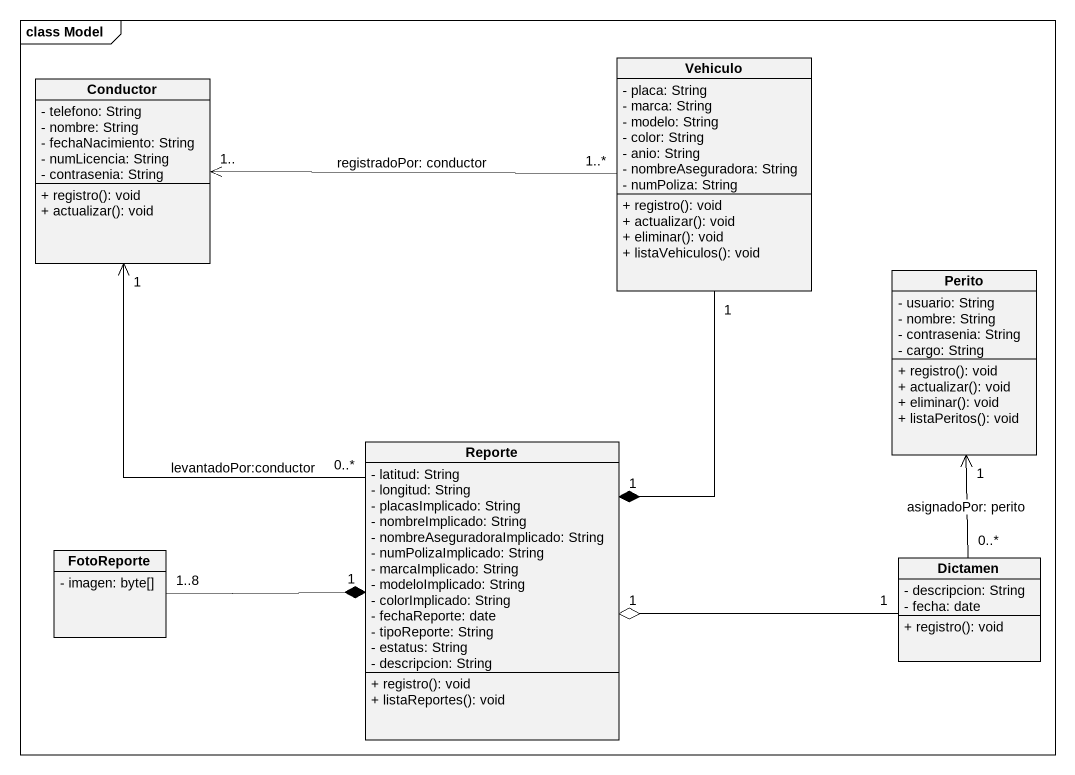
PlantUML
@startuml
mainframe class Model
hide circle
hide empty members
skinparam classAttributeIconSize 0
class Conductor {
  - telefono: String
  - nombre: String
  - fechaNacimiento: String
  - numLicencia: String
  - contrasenia: String
  + registro(): void
  + actualizar(): void
}
class Vehiculo {
  - placa: String
  - marca: String
  - modelo: String
  - color: String
  - anio: String
  - nombreAseguradora: String
  - numPoliza: String
  + registro(): void
  + actualizar(): void
  + eliminar(): void
  + listaVehiculos(): void
}
class Perito {
  - usuario: String
  - nombre: String
  - contrasenia: String
  - cargo: String
  + registro(): void
  + actualizar(): void
  + eliminar(): void
  + listaPeritos(): void
}
class Reporte {
  - latitud: String
  - longitud: String
  - placasImplicado: String
  - nombreImplicado: String
  - nombreAseguradoraImplicado: String
  - numPolizaImplicado: String
  - marcaImplicado: String
  - modeloImplicado: String
  - colorImplicado: String
  - fechaReporte: date
  - tipoReporte: String
  - estatus: String
  - descripcion: String
  + registro(): void
  + listaReportes(): void
}
class FotoReporte {
  - imagen: byte[]
}
class Dictamen {
  - descripcion: String
  - fecha: date
  + registro(): void
}
Vehiculo "1..*" -left-> "1.." Conductor : registradoPor: conductor
Vehiculo "1" --* "1" Reporte
Reporte "0..*" -up-> "1" Conductor : levantadoPor:conductor
FotoReporte "1..8" -right-* "1" Reporte
Dictamen "0..*" -up-> "1" Perito : asignadoPor: perito
Dictamen "1" -left-o "1" Reporte
@enduml
